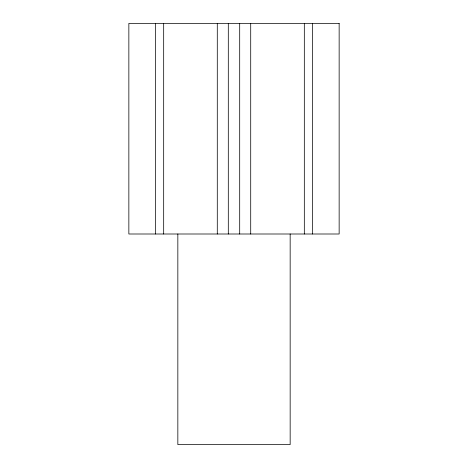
<?xml version="1.0" encoding="UTF-8"?>
<svg xmlns="http://www.w3.org/2000/svg" width="468" height="468" viewBox="0 0 468 468"><rect width="100%" height="100%" fill="white"/><g stroke="black" fill="none" stroke-linecap="round" stroke-linejoin="round"><path stroke-width="0.7" d="M312.378 23.4L312.378 234M304.323 23.4L304.323 234M290.16 234L290.16 444.6L177.84 444.6L177.84 234M250.713 23.4L250.713 234M239.698 23.4L239.698 234M228.302 23.4L228.302 234M217.287 23.4L217.287 234M163.677 23.4L163.677 234M155.622 23.4L155.622 234M339.148 23.4L128.852 23.4L128.852 234L339.148 234L339.148 23.4"/></g></svg>
